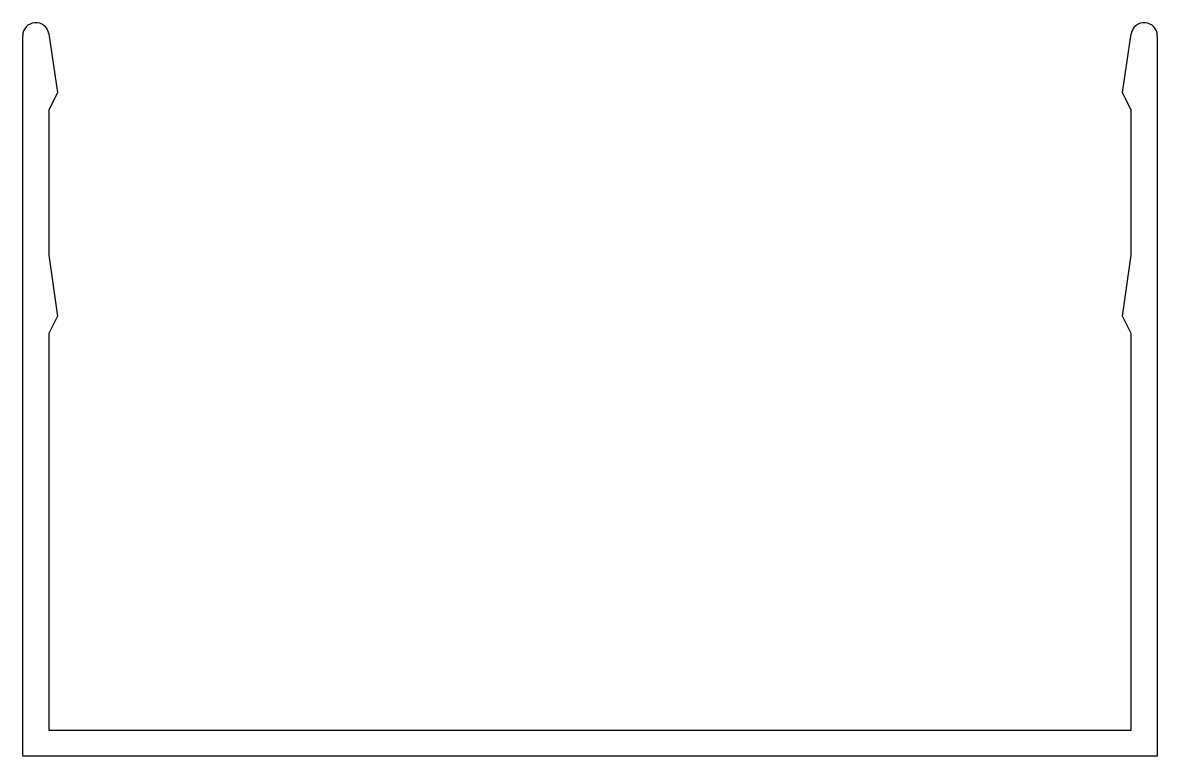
# Model space of a CAD drawing. Header units: inches. Extents: x -29.7 to 35.3, y 2.2 to 44.2.
import ezdxf

# ---------------------------------------------------------------- set-up
doc = ezdxf.new("R2010")
doc.units = ezdxf.units.IN
doc.header["$MEASUREMENT"] = 0

msp = doc.modelspace()

# ---------------------------------------------------------------- linework, layer by layer
at = {"color": 6}
for p, q in [((-29.74, 2.165), (-29.74, 43.415)), ((-28.248, 43.528), (-27.74, 40.165)), ((33.26, 40.165), (33.768, 43.528)), ((35.26, 43.415), (35.26, 2.165)), ((-27.74, 40.165), (-28.24, 39.165)), ((33.76, 39.165), (33.26, 40.165)), ((-28.24, 39.165), (-28.24, 30.865)), ((33.76, 30.865), (33.76, 39.165)), ((-28.24, 30.865), (-27.741, 27.363)), ((33.261, 27.363), (33.76, 30.865)), ((-27.741, 27.363), (-28.24, 26.363)), ((33.76, 26.363), (33.261, 27.363)), ((-28.24, 26.363), (-28.24, 3.665)), ((33.76, 3.665), (33.76, 26.363)), ((-28.24, 3.665), (33.76, 3.665)), ((35.26, 2.165), (-29.74, 2.165))]:
    msp.add_line(p, q, dxfattribs=at)
for centre, start, end in [((-28.99, 43.415), 8.59925, 180), ((34.51, 43.415), 0, 171.40075)]:
    msp.add_arc(centre, 0.75, start, end, dxfattribs=at)

doc.saveas('drawing.dxf')
